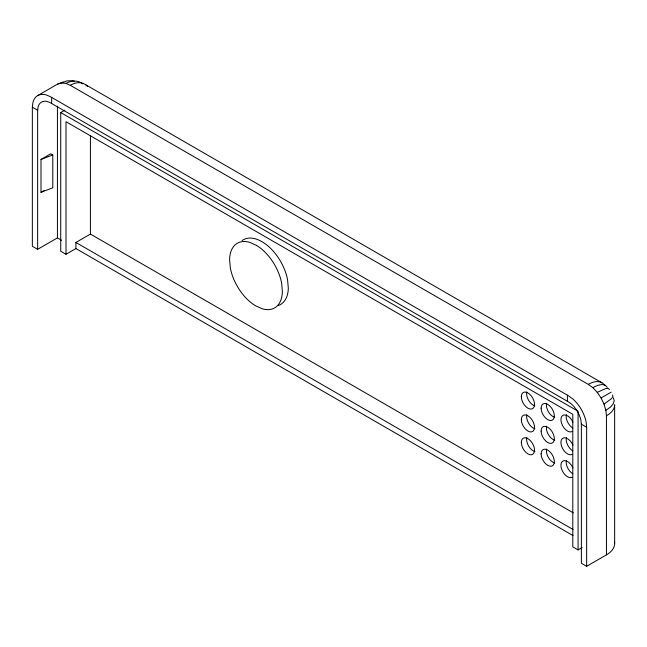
<?xml version="1.0" encoding="UTF-8"?>
<svg xmlns="http://www.w3.org/2000/svg" width="647" height="647" viewBox="0 0 647 647"><rect width="100%" height="100%" fill="white"/><g stroke="black" fill="none" stroke-linecap="round" stroke-linejoin="round"><path stroke-width="0.97" d="M32.35 107.2L32.932 102.404A26.195 15.124 60 0 1 46.034 94.842L50.482 96.726L568.519 395.818L572.967 399.062A26.195 15.124 60 0 1 586.069 421.747L586.651 427.222L586.651 566.303L581.378 563.254L581.378 424.578L580.925 420.372A18.666 10.773 60 0 0 568.179 401.714L50.83 103.027A18.666 10.773 60 0 0 38.076 106.957L37.631 110.645L37.631 249.321L32.35 246.281L32.35 107.2L37.672 110.273M586.651 566.303L606.449 554.875L606.449 415.795L605.867 410.319L610.331 407.181L613.178 403.914L614.213 400.719L613.364 397.84M605.867 410.319L604.015 404.092L611.593 398.584L612.944 396.465L612.515 394.969M37.728 95.578L57.526 84.15L63.131 82.023M573.064 535.595L75.901 248.561L66.002 254.279L60.729 251.23L60.729 112.554L64.846 110.168M40.996 159.453L50.798 153.792L52.779 154.932L52.779 187.808L40.996 192.321L40.996 159.453L52.779 154.932M40.996 192.321L44.263 190.436M37.631 249.321L57.429 237.894L61.546 240.28M75.901 248.561L75.901 242.463L90.418 234.085L573.315 512.885M57.526 84.15L61.36 82.97L65.832 83.406L70.28 85.299L588.317 384.391L592.765 387.634L597.238 392.349L601.071 397.962L611.156 392.139M66.002 254.279L66.002 121.693L572.797 414.29L572.797 546.869L578.078 549.918L582.203 547.54M597.238 392.349L605.794 388.54L608.309 388.426L609.385 389.551M592.765 387.634L597.715 385.329L601.977 384.504L605.252 385.2L607.331 387.375M65.832 83.406C70.992 80.584 78.004 79.896 82.743 83.859M61.36 82.97L66.827 80.883L72.601 80.697L74.494 81.271M601.936 382.781L84.652 84.134A28.007 17.194 -63.4 0 0 70.28 85.291M60.729 112.554L577.197 410.732M581.329 424.149L586.651 427.222M75.901 242.463L573.064 529.505M601.071 397.962L604.015 404.092M614.65 543.44L614.65 404.804A28.007 15.075 -3.1 0 1 606.457 415.795M578.078 411.241L578.078 549.918M567.411 395.18L567.411 401.269M90.418 135.708L90.418 234.085M57.429 106.165L57.429 237.894M51.663 97.414L51.663 103.504M554.705 463.017A9.333 5.386 60 0 1 546.626 449.018M572.183 454.372A9.333 5.386 60 0 1 562.591 448.508A9.333 5.386 60 0 1 563.424 437.954A9.333 5.386 60 0 1 572.927 445.047M572.797 450.862A9.333 5.386 60 0 1 566.424 437.59M554.705 417.299A9.333 5.386 60 0 1 546.626 403.299M554.705 440.162A9.333 5.386 60 0 1 546.626 426.163M614.496 541.757A27.999 16.167 0 0 1 606.449 554.875M572.183 477.235A9.333 5.386 60 0 1 562.591 471.372A9.333 5.386 60 0 1 563.424 460.81A9.333 5.386 60 0 1 572.927 467.902M588.317 384.383A28.007 15.075 -56.9 0 1 604.816 385.547M85.412 84.62A28.007 17.194 -63.4 0 1 87.474 86.472M572.183 431.517A9.333 5.386 60 0 1 562.591 425.653A9.333 5.386 60 0 1 563.424 415.091A9.333 5.386 60 0 1 572.927 422.184M534.907 405.871A9.333 5.386 60 0 1 526.828 391.872M534.907 428.726A9.333 5.386 60 0 1 526.828 414.735M572.797 473.725A9.333 5.386 60 0 1 566.424 460.454M572.797 428.007A9.333 5.386 60 0 1 566.424 414.735M534.907 451.59A9.333 5.386 60 0 1 526.828 437.59M278.396 305.465A37.332 21.553 60 0 0 288.311 288.117L287.575 279.787A37.332 21.553 60 0 0 268.262 246.216A37.332 21.553 60 0 0 242.124 240.555M256.624 245.472L249.774 242.366A37.332 21.553 60 0 0 229.596 259.601L230.332 267.931A37.332 21.553 60 0 0 255.347 305.675L262.197 308.781A37.332 21.553 60 0 0 282.375 291.546L281.639 283.216A37.332 21.553 60 0 0 256.624 245.472M541.118 408.192A9.333 5.386 60 0 0 551.018 420.51A9.333 5.386 60 0 0 551.018 407.311A9.333 5.386 60 0 0 541.118 408.192M521.328 419.62A9.333 5.386 60 0 0 531.219 431.937A9.333 5.386 60 0 0 531.219 418.738A9.333 5.386 60 0 0 521.328 419.62M541.118 431.056A9.333 5.386 60 0 0 551.018 443.365A9.333 5.386 60 0 0 551.018 430.166A9.333 5.386 60 0 0 541.118 431.056M541.118 453.911A9.333 5.386 60 0 0 551.018 466.228A9.333 5.386 60 0 0 551.018 453.029A9.333 5.386 60 0 0 541.118 453.911M521.328 396.765A9.333 5.386 60 0 0 531.219 409.074A9.333 5.386 60 0 0 531.219 395.875A9.333 5.386 60 0 0 521.328 396.765M521.328 442.483A9.333 5.386 60 0 0 531.219 454.792A9.333 5.386 60 0 0 531.219 441.594A9.333 5.386 60 0 0 521.328 442.483"/></g></svg>
